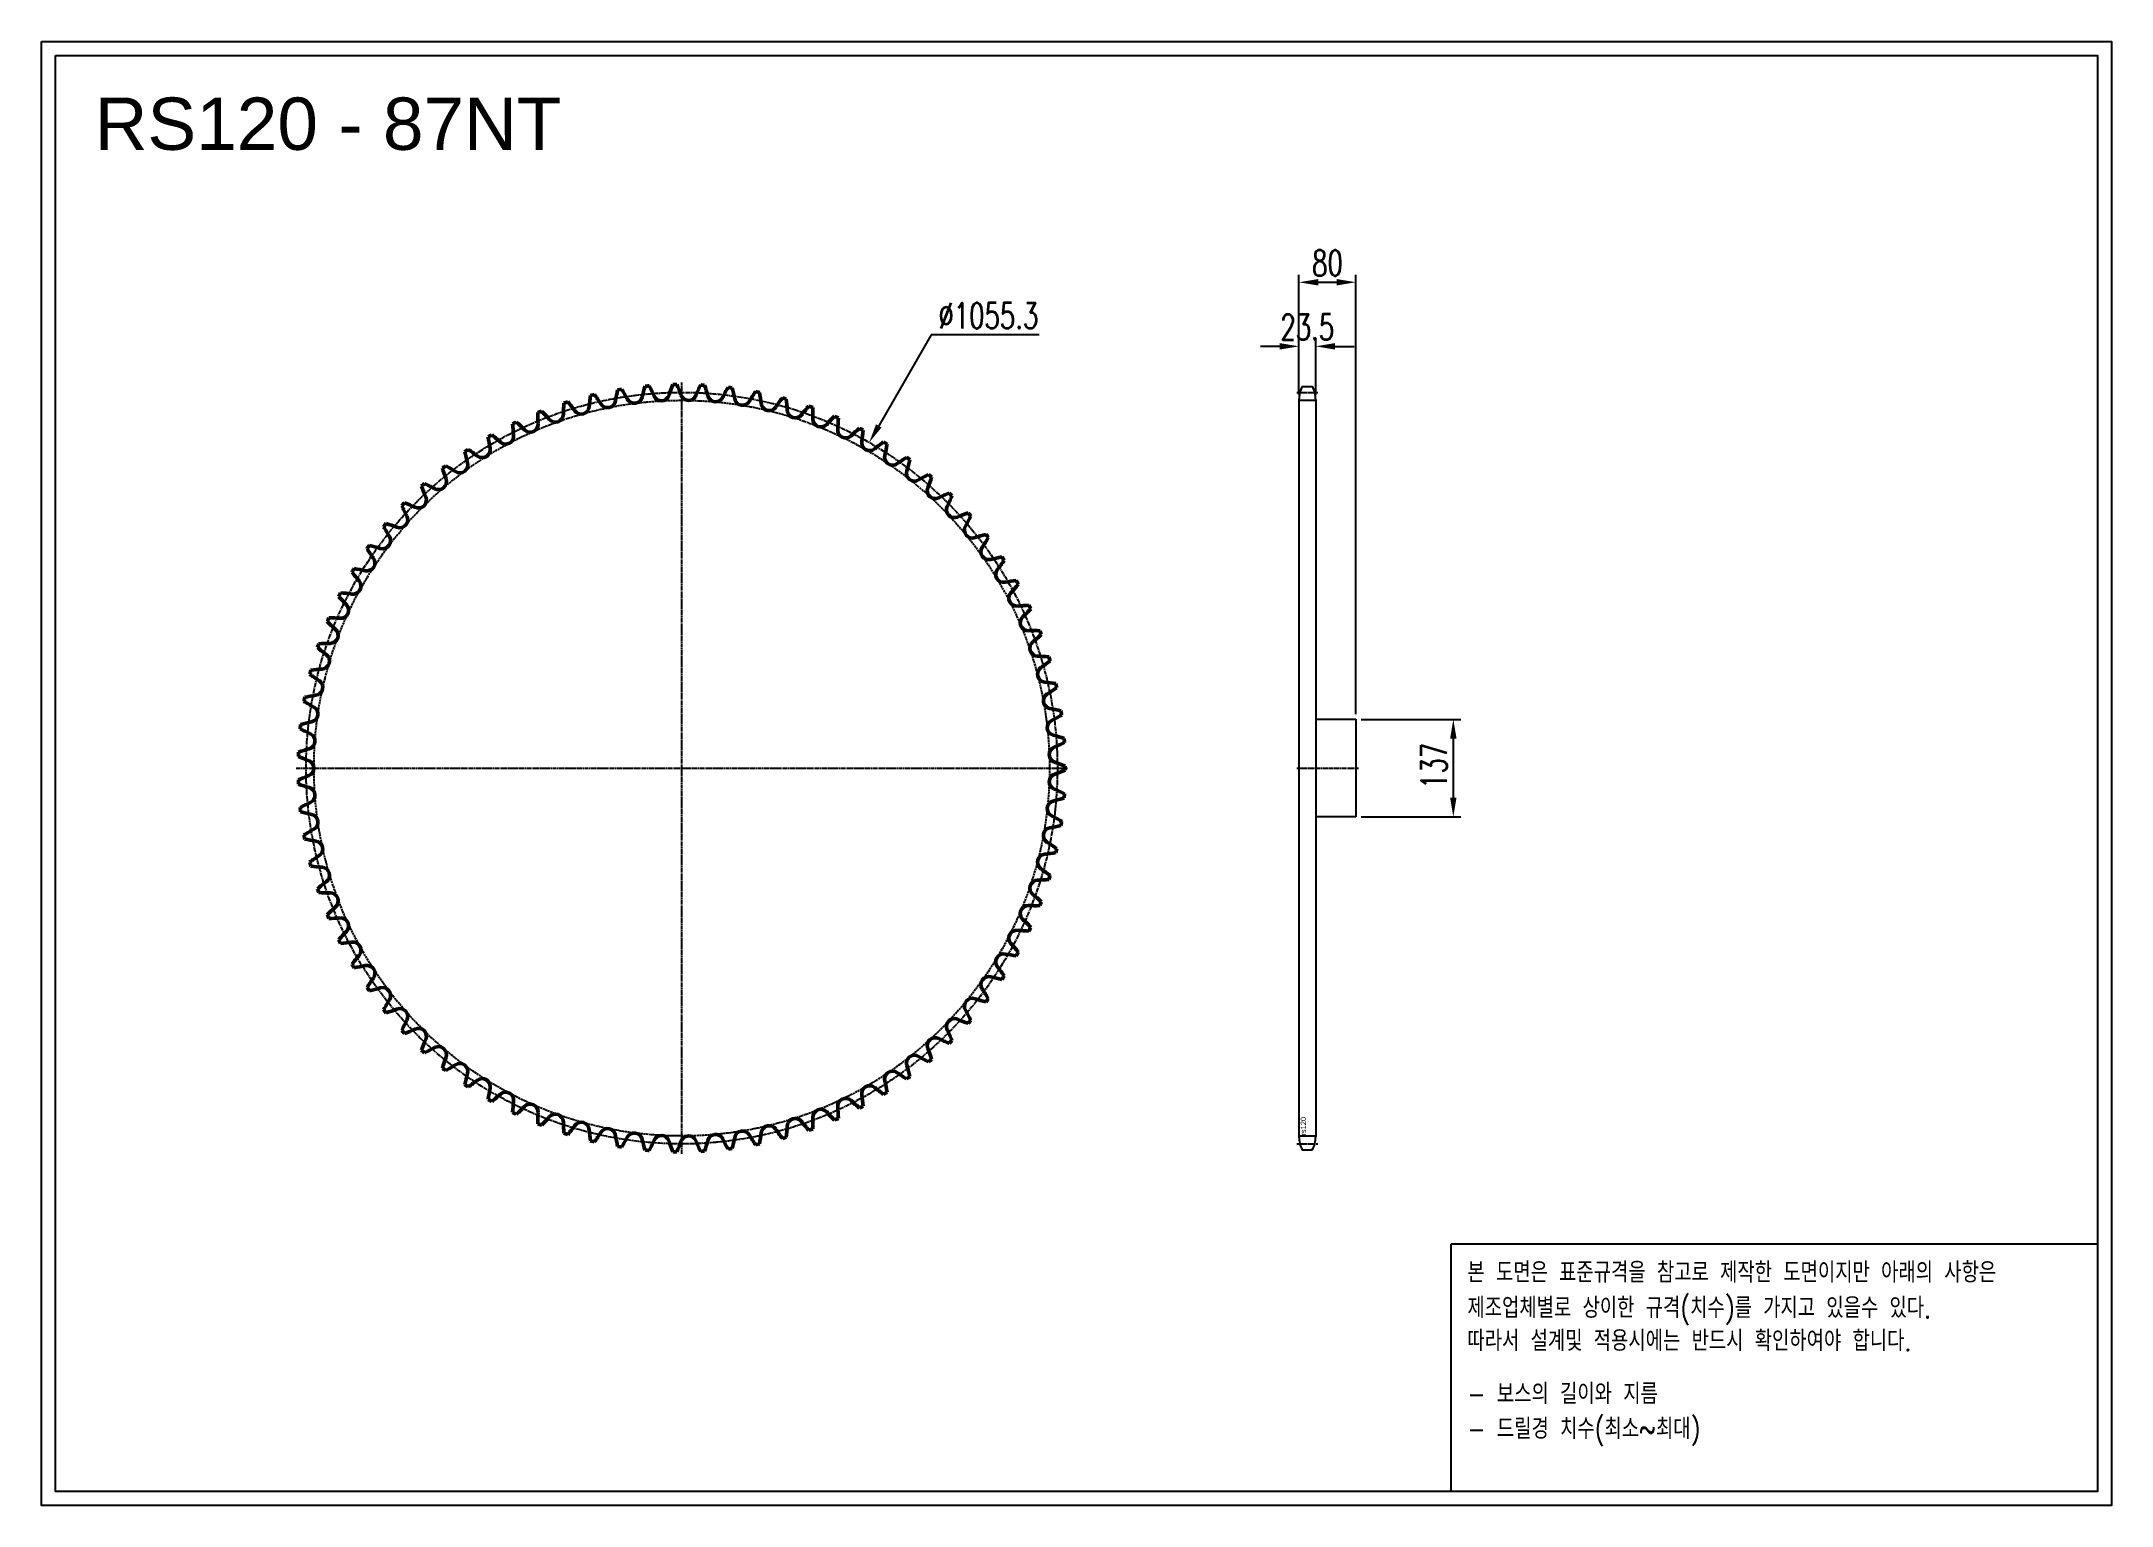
# Model space of a CAD drawing. Header units: millimetres. Extents: x -41021 to -38113, y 50864 to 52921.
import ezdxf

# ---------------------------------------------------------------- set-up
doc = ezdxf.new("R2010")
doc.units = ezdxf.units.MM
for name, pattern in [('AM_ISO02W050', [7.5, 6, -1.5]), ('AM_ISO02W050x2', [3.75, 3, -0.75]), ('AM_ISO08W050', [18, 12, -1.5, 3, -1.5]), ('AM_ISO08W050x2', [9, 6, -0.75, 1.5, -0.75])]:
    doc.linetypes.add(name, pattern=pattern)
for name, color, linetype, lineweight in [('AM_0N', 7, 'Continuous', 50), ('AM_3N', 6, 'AM_ISO02W050', 25), ('AM_7', 4, 'AM_ISO08W050', 25), ('AM_7N', 4, 'AM_ISO08W050', 25)]:
    doc.layers.add(name, color=color, linetype=linetype, lineweight=lineweight)
doc.layers.add('S-DIM', color=7, linetype='Continuous')
doc.styles.add('HAN', font='ROMANS.shx', dxfattribs={"width": 0.7, "bigfont": 'whgtxt.shx'})
doc.styles.add('HSG', font='SIMPLEX.shx', dxfattribs={"width": 0.7, "bigfont": 'HSG.shx'})
doc.styles.get("Standard").update_dxf_attribs({"font": 'arial.ttf'})
doc.dimstyles.new('APP50', dxfattribs={"dimscale": 15, "dimtxt": 2.4, "dimasz": 1.8, "dimexe": 0.7, "dimexo": 0.5, "dimgap": 0.6, "dimtad": 1, "dimtoh": 1, "dimdec": 1, "dimrnd": 0.01, "dimzin": 9, "dimdsep": 46, "dimtxsty": 'HSG', "dimcen": 0, "dimclrd": 1, "dimclre": 1, "dimclrt": 256, "dimazin": 2, "dimtp": 1, "dimtm": 1, "dimtfac": 0.5, "dimtdec": 1, "dimtofl": 0, "dimtmove": 0, "dimatfit": 3, "dimfxl": 0, "dimtvp": 1, "dimtolj": 2, "dimlwd": -1, "dimlwe": -1, "dimarcsym": 0})

# ---------------------------------------------------------------- blocks, each defined once
blk = doc.blocks.new('*D1')
at = {"layer": 'Defpoints', "color": 0, "transparency": 16777216}
for p in [(-39174.5, 51968.5), (-39174.5, 51831.5), (-39037.7, 51831.5)]:
    blk.add_point(p, dxfattribs=at)
at = {"layer": 'S-DIM', "color": 1, "transparency": 16777216}
for p, q in [((-39167, 51968.5), (-39027.2, 51968.5)), ((-39037.7, 51941.5), (-39037.7, 51858.5)), ((-39167, 51831.5), (-39027.2, 51831.5))]:
    blk.add_line(p, q, dxfattribs=at)
for points in [[(-39042.2, 51941.5), (-39033.2, 51941.5), (-39037.7, 51968.5)], [(-39042.2, 51858.5), (-39033.2, 51858.5), (-39037.7, 51831.5)]]:
    blk.add_solid(points, dxfattribs=at)
at = {"layer": 'S-DIM', "transparency": 16777216, "insert": (-39064.7, 51903.3), "char_height": 36, "attachment_point": 5, "rotation": 90, "style": 'HSG'}
blk.add_mtext('\\A2;137', dxfattribs=at)
blk = doc.blocks.new('*D2')
at = {"layer": 'Defpoints', "color": 0, "transparency": 16777216}
for p in [(-39231, 52492.3), (-39254.5, 52417.1), (-39231, 52416.5)]:
    blk.add_point(p, dxfattribs=at)
at = {"layer": 'S-DIM', "color": 1, "transparency": 16777216}
for p, q in [((-39281.5, 52492.3), (-39308.5, 52492.3)), ((-39254.5, 52424.6), (-39254.5, 52502.8)), ((-39231, 52424), (-39231, 52502.8)), ((-39204, 52492.3), (-39177, 52492.3))]:
    blk.add_line(p, q, dxfattribs=at)
for points in [[(-39281.5, 52496.8), (-39281.5, 52487.8), (-39254.5, 52492.3)], [(-39204, 52496.8), (-39204, 52487.8), (-39231, 52492.3)]]:
    blk.add_solid(points, dxfattribs=at)
at = {"layer": 'S-DIM', "transparency": 16777216, "insert": (-39242.8, 52519.3), "char_height": 36, "attachment_point": 5, "style": 'HSG'}
blk.add_mtext('\\A2;23.5', dxfattribs=at)
blk = doc.blocks.new('*D3')
at = {"layer": 'Defpoints', "color": 0, "transparency": 16777216}
for p in [(-39174.5, 52582.3), (-39254.5, 52417.1), (-39174.5, 51968.5)]:
    blk.add_point(p, dxfattribs=at)
at = {"layer": 'S-DIM', "color": 1, "transparency": 16777216}
for p, q in [((-39254.5, 52424.6), (-39254.5, 52592.8)), ((-39227.5, 52582.3), (-39201.5, 52582.3)), ((-39174.5, 51976), (-39174.5, 52592.8))]:
    blk.add_line(p, q, dxfattribs=at)
for points in [[(-39227.5, 52586.8), (-39227.5, 52577.8), (-39254.5, 52582.3)], [(-39201.5, 52586.8), (-39201.5, 52577.8), (-39174.5, 52582.3)]]:
    blk.add_solid(points, dxfattribs=at)
at = {"layer": 'S-DIM', "transparency": 16777216, "insert": (-39214.5, 52609.3), "char_height": 36, "attachment_point": 5, "style": 'HSG'}
blk.add_mtext('\\A2;80', dxfattribs=at)
blk = doc.blocks.new('notice1')
at = {"color": 4}
blk.add_lwpolyline([(-22142.12, 1735.9), (-22053.8, 1735.9), (-22053.8, 1702.07), (-22142.12, 1702.07)], close=True, dxfattribs=at)
at = {"color": 4, "style": 'HAN', "width": 0.8}
for s, p in [('본 도면은 표준규격을 참고로 제작한 도면이지만 아래의 사항은', (-22139.9, 1730.62)), ('제조업체별로 상이한 규격(치수)를 가지고 있을수 있다.', (-22139.9, 1725.78)), ('따라서 설계및 적용시에는 반드시 확인하여야 합니다.', (-22139.9, 1721.28)), ('- 보스의 길이와 지름', (-22139.9, 1714.03)), ('- 드릴경 치수(최소~최대)', (-22139.9, 1709.27))]:
    blk.add_text(s, height=2.7949, dxfattribs=at).set_placement(p)
blk = doc.blocks.new('*D5')
at = {"layer": 'Defpoints', "color": 0, "transparency": 16777216}
for p in [(-39858.2, 52357.3), (-40384.8, 51442.7)]:
    blk.add_point(p, dxfattribs=at)
at = {"layer": 'S-DIM', "color": 1, "linetype": 'ByBlock', "transparency": 16777216}
for p, q in [((-39771.2, 52508.4), (-39844.7, 52380.7)), ((-39619.4, 52508.4), (-39771.2, 52508.4))]:
    blk.add_line(p, q, dxfattribs=at)
at = {"layer": 'S-DIM', "color": 1, "transparency": 16777216}
blk.add_solid([(-39848.6, 52382.9), (-39840.8, 52378.4), (-39858.2, 52357.3)], dxfattribs=at)
at = {"layer": 'S-DIM', "transparency": 16777216, "insert": (-39690.8, 52535.4), "char_height": 36, "attachment_point": 5, "style": 'HSG'}
blk.add_mtext('\\A2;∅1055.3', dxfattribs=at)

msp = doc.modelspace()

# ---------------------------------------------------------------- linework, layer by layer
for p, q in [((-39249.78, 52436.06), (-39235.74, 52436.06)), ((-39254.51, 52417.06), (-39254.51, 51382.9)), ((-39231.01, 52417.06), (-39231.01, 51382.9)), ((-39231.01, 51968.54), (-39174.51, 51968.54)), ((-39174.51, 51968.54), (-39174.51, 51831.54)), ((-39174.51, 51831.54), (-39231.01, 51831.54)), ((-39249.78, 51363.9), (-39235.74, 51363.9))]:
    msp.add_line(p, q)
for points in [[(-41020.93, 52920.51), (-38113.06, 52920.51), (-38113.06, 50864.44), (-41020.93, 50864.44)], [(-41001.35, 52900.92), (-38132.64, 52900.92), (-38132.64, 50884.02), (-41001.35, 50884.02)]]:
    msp.add_lwpolyline(points, close=True)
for centre, start, end in [((-39214.01, 52417.06), 152.02179, 180), ((-39271.51, 52417.06), 0, 27.97821), ((-39214.01, 51382.9), 180, 207.97821), ((-39271.51, 51382.9), 332.02179, 0)]:
    msp.add_arc(centre, 40.5, start, end)
at = {"layer": 'AM_0N'}
for centre, radius, start, end in [((-39980.15, 52377.9), 237.42, 167.03522, 170.86207), ((-40121.5, 51899.98), 538.75, 99.00317, 99.61752), ((-40408.06, 52307.74), 237.42, 27.75862, 31.58546), ((-39946.03, 52366.45), 237.42, 162.89729, 166.72414), ((-40121.5, 51899.98), 538.75, 94.86524, 95.47959), ((-40377.89, 52327.36), 237.42, 23.62069, 27.44753), ((-39912.83, 52352.57), 237.42, 158.75936, 162.58621), ((-40121.5, 51899.98), 538.75, 90.72731, 91.34166), ((-40346.38, 52344.74), 237.42, 19.48276, 23.3096), ((-39880.71, 52336.33), 237.42, 154.62143, 158.44828), ((-40121.5, 51899.98), 538.75, 86.58938, 87.20373), ((-40313.7, 52359.81), 237.42, 15.34483, 19.17167), ((-39849.86, 52317.82), 237.42, 150.4835, 154.31034), ((-40121.5, 51899.98), 538.75, 82.45145, 83.06579), ((-40280.02, 52372.48), 237.42, 11.2069, 15.03374), ((-40121.5, 51899.98), 538.75, 111.41696, 112.03131), ((-40489.01, 52236.61), 237.42, 40.17241, 43.99926), ((-40050.41, 52393.27), 237.42, 175.31109, 179.13793), ((-40121.5, 51899.98), 538.75, 107.27903, 107.89338), ((-40463.76, 52262.25), 237.42, 36.03448, 39.86133), ((-40262.7, 52408.52), 11.23, 216.03448, 355), ((-40015, 52386.85), 237.42, 171.17316, 175), ((-40121.5, 51899.98), 538.75, 103.1411, 103.75545), ((-40436.73, 52286), 237.42, 31.89655, 35.7234), ((-40225.63, 52417.38), 11.23, 211.89655, 350.86207), ((-40188.03, 52423.55), 11.23, 207.75862, 346.72414), ((-40150.07, 52426.98), 11.23, 203.62069, 342.58621), ((-40111.97, 52427.67), 11.23, 199.48276, 338.44828), ((-40073.92, 52425.61), 11.23, 195.34483, 334.31034), ((-40036.12, 52420.8), 11.23, 191.2069, 330.17241), ((-39820.41, 52297.13), 237.42, 146.34557, 150.17241), ((-40121.5, 51899.98), 538.75, 78.31352, 78.92786), ((-40245.51, 52382.69), 237.42, 7.06897, 10.89581), ((-39998.76, 52413.29), 11.23, 187.06897, 326.03448), ((-39792.54, 52274.37), 237.42, 142.20764, 146.03448), ((-40121.5, 51899.98), 538.75, 74.17559, 74.78993), ((-40210.36, 52390.38), 237.42, 2.93103, 6.75788), ((-39962.04, 52403.09), 11.23, 182.93103, 321.89655), ((-39766.38, 52249.66), 237.42, 138.06971, 141.89655), ((-40121.5, 51899.98), 538.75, 70.03765, 70.652), ((-40174.74, 52395.51), 237.42, 358.7931, 2.61995), ((-40121.5, 51899.98), 538.75, 115.5549, 116.16924), ((-40122.15, 52398.36), 237.42, 183.58695, 187.41379), ((-40512.35, 52209.21), 237.42, 44.31034, 48.13719), ((-40334.43, 52382.9), 11.23, 224.31034, 3.27586), ((-40086.19, 52397.11), 237.42, 179.44902, 183.27586), ((-40299.02, 52397.01), 11.23, 220.17241, 359.13793), ((-39926.15, 52390.27), 11.23, 178.7931, 317.75862), ((-39742.08, 52223.12), 237.42, 133.93178, 137.75862), ((-40121.5, 51899.98), 538.75, 65.89972, 66.51407), ((-39891.28, 52374.9), 11.23, 174.65517, 313.62069), ((-40138.84, 52398.06), 237.42, 354.65517, 358.48202), ((-39719.75, 52194.9), 237.42, 129.79385, 133.62069), ((-40121.5, 51899.98), 538.75, 61.76179, 62.37614), ((-40102.86, 52398.01), 237.42, 350.51724, 354.34409), ((-40121.5, 51899.98), 538.75, 123.83076, 124.4451), ((-40193.88, 52393.08), 237.42, 191.86281, 195.68966), ((-40552.79, 52149.74), 237.42, 52.58621, 56.41305), ((-40401.72, 52347.22), 11.23, 232.58621, 11.55172), ((-40121.5, 51899.98), 538.75, 119.69283, 120.30717), ((-40158.11, 52397.02), 237.42, 187.72488, 191.55172), ((-40533.64, 52180.2), 237.42, 48.44828, 52.27512), ((-40368.72, 52366.28), 11.23, 228.44828, 7.41379), ((-39857.61, 52357.05), 11.23, 170.51724, 309.48276), ((-39699.51, 52165.14), 237.42, 125.65591, 129.48276), ((-40121.5, 51899.98), 538.75, 57.62386, 58.23821), ((-40066.97, 52395.37), 237.42, 346.37931, 350.20615), ((-40121.5, 51899.98), 538.75, 127.96869, 128.58304), ((-40229.27, 52386.57), 237.42, 196.00074, 199.82759), ((-40569.68, 52117.96), 237.42, 56.72414, 60.55098), ((-40433.26, 52325.84), 11.23, 236.72414, 15.68966), ((-39825.32, 52336.82), 11.23, 166.37931, 305.34483), ((-39681.48, 52134), 237.42, 121.51798, 125.34483), ((-39794.57, 52314.31), 11.23, 162.24138, 301.2069), ((-40121.5, 51899.98), 538.75, 53.48593, 54.10028), ((-40031.37, 52390.14), 237.42, 342.24138, 346.06822), ((-40121.5, 51899.98), 538.75, 132.10662, 132.72097), ((-40264.1, 52377.52), 237.42, 200.13867, 203.96552), ((-40584.24, 52085.06), 237.42, 60.86207, 64.68891), ((-40463.18, 52302.23), 11.23, 240.86207, 19.82759), ((-39665.74, 52101.64), 237.42, 117.38005, 121.2069), ((-39765.53, 52289.63), 11.23, 158.10345, 297.06897), ((-39996.23, 52382.36), 237.42, 338.10345, 341.93029), ((-40121.5, 51899.98), 538.75, 49.348, 49.96235), ((-39652.38, 52068.23), 237.42, 113.24212, 117.06897), ((-40121.5, 51899.98), 538.75, 45.21007, 45.82441), ((-40121.5, 51899.98), 538.75, 136.24455, 136.8589), ((-40298.19, 52365.99), 237.42, 204.2766, 208.10345), ((-40596.39, 52051.18), 237.42, 65, 68.82684), ((-40491.31, 52276.53), 11.23, 245, 23.96552), ((-39738.34, 52262.93), 11.23, 153.96552, 292.93103), ((-39961.75, 52372.06), 237.42, 333.96552, 337.79236), ((-39641.46, 52033.94), 237.42, 109.10419, 112.93103), ((-40121.5, 51899.98), 538.75, 41.07214, 41.68648), ((-40541.66, 52219.38), 11.23, 253.27586, 32.24138), ((-40121.5, 51899.98), 538.75, 140.38248, 140.99683), ((-40331.36, 52352.03), 237.42, 208.41454, 212.24138), ((-40606.07, 52016.52), 237.42, 69.13793, 72.96478), ((-40517.52, 52248.86), 11.23, 249.13793, 28.10345), ((-39713.15, 52234.34), 11.23, 149.82759, 288.7931), ((-39928.1, 52359.31), 237.42, 329.82759, 333.65443), ((-39633.05, 51998.95), 237.42, 104.96626, 108.7931), ((-40121.5, 51899.98), 538.75, 36.93421, 37.54855), ((-40121.5, 51899.98), 538.75, 144.52041, 145.13476), ((-40363.43, 52335.7), 237.42, 212.55247, 216.37931), ((-40613.21, 51981.25), 237.42, 73.27586, 77.10271), ((-39690.09, 52204), 11.23, 145.68966, 284.65517), ((-39895.46, 52344.15), 237.42, 325.68966, 329.5165), ((-39627.18, 51963.45), 237.42, 100.82833, 104.65517), ((-40121.5, 51899.98), 538.75, 32.79627, 33.41062), ((-40121.5, 51899.98), 538.75, 148.65834, 149.27269), ((-40394.24, 52317.11), 237.42, 216.6904, 220.51724), ((-40617.79, 51945.56), 237.42, 77.41379, 81.24064), ((-40563.61, 52188.23), 11.23, 257.41379, 36.37931), ((-39669.27, 52172.08), 11.23, 141.55172, 280.51724), ((-39864, 52326.69), 237.42, 321.55172, 325.37857), ((-40121.5, 51899.98), 538.75, 152.79627, 153.41062), ((-40423.63, 52296.34), 237.42, 220.82833, 224.65517), ((-40619.79, 51909.63), 237.42, 81.55172, 85.37857), ((-40583.26, 52155.57), 11.23, 261.55172, 40.51724), ((-39623.89, 51927.61), 237.42, 96.6904, 100.51724), ((-39650.82, 52138.74), 11.23, 137.41379, 276.37931), ((-39833.88, 52306.99), 237.42, 317.41379, 321.24064), ((-40121.5, 51899.98), 538.75, 28.65834, 29.27269), ((-40121.5, 51899.98), 538.75, 156.93421, 157.54855), ((-40619.19, 51873.65), 237.42, 85.68966, 89.5165), ((-40600.5, 52121.59), 11.23, 265.68966, 44.65517), ((-39623.19, 51891.63), 237.42, 92.55247, 96.37931), ((-39634.82, 52104.15), 11.23, 133.27586, 272.24138), ((-39805.26, 52285.18), 237.42, 313.27586, 317.10271), ((-40121.5, 51899.98), 538.75, 24.52041, 25.13476), ((-40451.44, 52273.51), 237.42, 224.96626, 228.7931), ((-40615.24, 52086.45), 11.23, 269.82759, 48.7931), ((-39625.09, 51855.7), 237.42, 88.41454, 92.24138), ((-39778.29, 52261.36), 237.42, 309.13793, 312.96478), ((-40121.5, 51899.98), 538.75, 20.38248, 20.99683), ((-40121.5, 51899.98), 538.75, 161.07214, 161.68648), ((-40477.53, 52248.73), 237.42, 229.10419, 232.93103), ((-40615.99, 51837.81), 237.42, 89.82759, 93.65443), ((-40627.41, 52050.33), 11.23, 273.96552, 52.93103), ((-39621.35, 52068.5), 11.23, 129.13793, 268.10345), ((-39629.58, 51819.99), 237.42, 84.2766, 88.10345), ((-40121.5, 51899.98), 538.75, 16.24455, 16.8589), ((-40121.5, 51899.98), 538.75, 165.21007, 165.82441), ((-40501.77, 52222.13), 237.42, 233.24212, 237.06897), ((-40610.21, 51802.29), 237.42, 93.96552, 97.79236), ((-40636.94, 52013.44), 11.23, 278.10345, 57.06897), ((-39610.5, 52031.97), 11.23, 125, 263.96552), ((-39753.11, 52235.65), 237.42, 305, 308.82684), ((-40121.5, 51899.98), 538.75, 169.348, 169.96235), ((-40524.02, 52193.85), 237.42, 237.38005, 241.2069), ((-40601.89, 51767.28), 237.42, 98.10345, 101.93029), ((-39602.3, 51994.75), 11.23, 120.86207, 259.82759), ((-39636.64, 51784.71), 237.42, 80.13867, 83.96552), ((-39729.85, 52208.19), 237.42, 300.86207, 304.68891), ((-40121.5, 51899.98), 538.75, 12.10662, 12.72097), ((-40591.06, 51732.96), 237.42, 102.24138, 106.06822), ((-40643.78, 51975.95), 11.23, 282.24138, 61.2069), ((-39596.82, 51957.04), 11.23, 116.72414, 255.68966), ((-39646.22, 51750.02), 237.42, 76.00074, 79.82759), ((-39708.63, 52179.13), 237.42, 296.72414, 300.55098), ((-40121.5, 51899.98), 538.75, 7.96869, 8.58304), ((-40121.5, 51899.98), 538.75, 173.48593, 174.10028), ((-40544.18, 52164.04), 237.42, 241.51798, 245.34483), ((-40647.9, 51938.06), 11.23, 286.37931, 65.34483), ((-39658.28, 51716.12), 237.42, 71.86281, 75.68966), ((-39689.57, 52148.61), 237.42, 292.58621, 296.41305), ((-40121.5, 51899.98), 538.75, 3.83076, 4.4451), ((-40121.5, 51899.98), 538.75, 177.62386, 178.23821), ((-40562.13, 52132.85), 237.42, 245.65591, 249.48276), ((-40577.79, 51699.51), 237.42, 106.37931, 110.20615), ((-40649.28, 51899.98), 11.23, 290.51724, 69.48276), ((-39594.07, 51919.03), 11.23, 112.58621, 251.55172), ((-39672.75, 51683.17), 237.42, 67.72488, 71.55172), ((-40562.13, 51667.11), 237.42, 110.51724, 114.34409), ((-40121.5, 51899.98), 538.75, 181.76179, 182.37614), ((-40577.79, 52100.45), 237.42, 249.79385, 253.62069), ((-39594.07, 51880.93), 11.23, 108.44828, 247.41379), ((-39672.75, 52116.79), 237.42, 288.44828, 292.27512), ((-40121.5, 51899.98), 538.75, 359.69283, 0.30717), ((-40544.18, 51635.92), 237.42, 114.65517, 118.48202), ((-40647.9, 51861.9), 11.23, 294.65517, 73.62069), ((-39596.82, 51842.92), 11.23, 104.31034, 243.27586), ((-39658.28, 52083.85), 237.42, 284.31034, 288.13719), ((-39689.57, 51651.35), 237.42, 63.58695, 67.41379), ((-40121.5, 51899.98), 538.75, 355.5549, 356.16924), ((-40121.5, 51899.98), 538.75, 185.89972, 186.51407), ((-40591.06, 52067), 237.42, 253.93178, 257.75862), ((-40643.78, 51824.01), 11.23, 298.7931, 77.75862), ((-39646.22, 52049.94), 237.42, 280.17241, 283.99926), ((-39708.63, 51620.84), 237.42, 59.44902, 63.27586), ((-40121.5, 51899.98), 538.75, 351.41696, 352.03131), ((-40524.02, 51606.11), 237.42, 118.7931, 122.61995), ((-40121.5, 51899.98), 538.75, 190.03765, 190.652), ((-40601.89, 52032.68), 237.42, 258.06971, 261.89655), ((-40636.94, 51786.52), 11.23, 302.93103, 81.89655), ((-39602.3, 51805.21), 11.23, 100.17241, 239.13793), ((-39729.85, 51591.77), 237.42, 55.31109, 59.13793), ((-40501.77, 51577.83), 237.42, 122.93103, 126.75788), ((-40121.5, 51899.98), 538.75, 194.17559, 194.78993), ((-40610.21, 51997.67), 237.42, 262.20764, 266.03448), ((-40627.41, 51749.63), 11.23, 307.06897, 86.03448), ((-39610.5, 51767.99), 11.23, 96.03448, 235), ((-39636.64, 52015.25), 237.42, 276.03448, 279.86133), ((-40121.5, 51899.98), 538.75, 347.27903, 347.89338), ((-40477.53, 51551.23), 237.42, 127.06897, 130.89581), ((-39621.35, 51731.46), 11.23, 91.89655, 230.86207), ((-39629.58, 51979.97), 237.42, 271.89655, 275.7234), ((-39753.11, 51564.31), 237.42, 51.17316, 55), ((-40121.5, 51899.98), 538.75, 343.1411, 343.75545), ((-40121.5, 51899.98), 538.75, 198.31352, 198.92786), ((-40615.99, 51962.16), 237.42, 266.34557, 270.17241), ((-40451.44, 51526.45), 237.42, 131.2069, 135.03374), ((-40615.24, 51713.51), 11.23, 311.2069, 90.17241), ((-39634.82, 51695.81), 11.23, 87.75862, 226.72414), ((-39625.09, 51944.26), 237.42, 267.75862, 271.58546), ((-39778.29, 51538.61), 237.42, 47.03522, 50.86207), ((-40121.5, 51899.98), 538.75, 339.00317, 339.61752), ((-40121.5, 51899.98), 538.75, 202.45145, 203.06579), ((-40619.19, 51926.31), 237.42, 270.4835, 274.31034), ((-40600.5, 51678.37), 11.23, 315.34483, 94.31034), ((-39805.26, 51514.78), 237.42, 42.89729, 46.72414), ((-40121.5, 51899.98), 538.75, 334.86524, 335.47959), ((-40423.63, 51503.62), 237.42, 135.34483, 139.17167), ((-40121.5, 51899.98), 538.75, 206.58938, 207.20373), ((-40619.79, 51890.33), 237.42, 274.62143, 278.44828), ((-40583.26, 51644.39), 11.23, 319.48276, 98.44828), ((-39650.82, 51661.22), 11.23, 83.62069, 222.58621), ((-39833.88, 51492.97), 237.42, 38.75936, 42.58621), ((-39623.19, 51908.33), 237.42, 263.62069, 267.44753), ((-40394.24, 51482.85), 237.42, 139.48276, 143.3096), ((-40121.5, 51899.98), 538.75, 210.72731, 211.34166), ((-40617.79, 51854.4), 237.42, 278.75936, 282.58621), ((-40563.61, 51611.73), 11.23, 323.62069, 102.58621), ((-39669.27, 51627.88), 11.23, 79.48276, 218.44828), ((-39864, 51473.28), 237.42, 34.62143, 38.44828), ((-39623.89, 51872.35), 237.42, 259.48276, 263.3096), ((-40121.5, 51899.98), 538.75, 330.72731, 331.34166), ((-40363.43, 51464.26), 237.42, 143.62069, 147.44753), ((-40121.5, 51899.98), 538.75, 214.86524, 215.47959), ((-40613.21, 51818.71), 237.42, 282.89729, 286.72414), ((-40541.66, 51580.58), 11.23, 327.75862, 106.72414), ((-39690.09, 51595.96), 11.23, 75.34483, 214.31034), ((-39895.46, 51455.81), 237.42, 30.4835, 34.31034), ((-39627.18, 51836.51), 237.42, 255.34483, 259.17167), ((-40121.5, 51899.98), 538.75, 326.58938, 327.20373), ((-40331.36, 51447.94), 237.42, 147.75862, 151.58546), ((-40121.5, 51899.98), 538.75, 219.00317, 219.61752), ((-40606.07, 51783.44), 237.42, 287.03522, 290.86207), ((-40517.52, 51551.1), 11.23, 331.89655, 110.86207), ((-39713.15, 51565.62), 11.23, 71.2069, 210.17241), ((-39928.1, 51440.65), 237.42, 26.34557, 30.17241), ((-39633.05, 51801.01), 237.42, 251.2069, 255.03374), ((-40121.5, 51899.98), 538.75, 322.45145, 323.06579), ((-40298.19, 51433.97), 237.42, 151.89655, 155.7234), ((-40121.5, 51899.98), 538.75, 223.1411, 223.75545), ((-40596.39, 51748.78), 237.42, 291.17316, 295), ((-40491.31, 51523.43), 11.23, 336.03448, 115), ((-39738.34, 51537.03), 11.23, 67.06897, 206.03448), ((-39961.75, 51427.9), 237.42, 22.20764, 26.03448), ((-39641.46, 51766.02), 237.42, 247.06897, 250.89581), ((-40121.5, 51899.98), 538.75, 318.31352, 318.92786), ((-40264.1, 51422.44), 237.42, 156.03448, 159.86133), ((-40121.5, 51899.98), 538.75, 227.27903, 227.89338), ((-40584.24, 51714.91), 237.42, 295.31109, 299.13793), ((-40463.18, 51497.73), 11.23, 340.17241, 119.13793), ((-39765.53, 51510.33), 11.23, 62.93103, 201.89655), ((-39996.23, 51417.6), 237.42, 18.06971, 21.89655), ((-39652.38, 51731.73), 237.42, 242.93103, 246.75788), ((-40121.5, 51899.98), 538.75, 314.17559, 314.78993), ((-40229.27, 51413.39), 237.42, 160.17241, 163.99926), ((-40121.5, 51899.98), 538.75, 231.41696, 232.03131), ((-40569.68, 51682), 237.42, 299.44902, 303.27586), ((-40433.26, 51474.12), 11.23, 344.31034, 123.27586), ((-40193.88, 51406.88), 237.42, 164.31034, 168.13719), ((-39825.32, 51463.15), 11.23, 54.65517, 193.62069), ((-39681.48, 51665.96), 237.42, 234.65517, 238.48202), ((-39794.57, 51485.66), 11.23, 58.7931, 197.75862), ((-40031.37, 51409.82), 237.42, 13.93178, 17.75862), ((-39665.74, 51698.32), 237.42, 238.7931, 242.61995), ((-40121.5, 51899.98), 538.75, 310.03765, 310.652), ((-40121.5, 51899.98), 538.75, 235.5549, 236.16924), ((-40552.79, 51650.23), 237.42, 303.58695, 307.41379), ((-40401.72, 51452.74), 11.23, 348.44828, 127.41379), ((-40158.11, 51402.95), 237.42, 168.44828, 172.27512), ((-40533.64, 51619.76), 237.42, 307.72488, 311.55172), ((-40368.72, 51433.68), 11.23, 352.58621, 131.55172), ((-39857.61, 51442.91), 11.23, 50.51724, 189.48276), ((-40102.86, 51401.95), 237.42, 5.65591, 9.48276), ((-39699.51, 51634.82), 237.42, 230.51724, 234.34409), ((-40121.5, 51899.98), 538.75, 301.76179, 302.37614), ((-40066.97, 51404.59), 237.42, 9.79385, 13.62069), ((-40121.5, 51899.98), 538.75, 305.89972, 306.51407), ((-40121.5, 51899.98), 538.75, 239.69283, 240.30717), ((-40122.15, 51401.6), 237.42, 172.58621, 176.41305), ((-40121.5, 51899.98), 538.75, 243.83076, 244.4451), ((-40512.35, 51590.75), 237.42, 311.86281, 315.68966), ((-40334.43, 51417.06), 11.23, 356.72414, 135.68966), ((-40086.19, 51402.85), 237.42, 176.72414, 180.55098), ((-40299.02, 51402.96), 11.23, 0.86207, 139.82759), ((-39926.15, 51409.69), 11.23, 42.24138, 181.2069), ((-39742.08, 51576.84), 237.42, 222.24138, 226.06822), ((-39891.28, 51425.06), 11.23, 46.37931, 185.34483), ((-40138.84, 51401.9), 237.42, 1.51798, 5.34483), ((-39719.75, 51605.06), 237.42, 226.37931, 230.20615), ((-40121.5, 51899.98), 538.75, 297.62386, 298.23821), ((-40121.5, 51899.98), 538.75, 247.96869, 248.58304), ((-40489.01, 51563.35), 237.42, 316.00074, 319.82759), ((-40050.41, 51406.7), 237.42, 180.86207, 184.68891), ((-40121.5, 51899.98), 538.75, 252.10662, 252.72097), ((-40463.76, 51537.71), 237.42, 320.13867, 323.96552), ((-40262.7, 51391.44), 11.23, 5, 143.96552), ((-40015, 51413.11), 237.42, 185, 188.82684), ((-40436.73, 51513.96), 237.42, 324.2766, 328.10345), ((-40225.63, 51382.58), 11.23, 9.13793, 148.10345), ((-39980.15, 51422.07), 237.42, 189.13793, 192.96478), ((-40188.03, 51376.41), 11.23, 13.27586, 152.24138), ((-40150.07, 51372.98), 11.23, 17.41379, 156.37931), ((-40111.97, 51372.29), 11.23, 21.55172, 160.51724), ((-40073.92, 51374.35), 11.23, 25.68966, 164.65517), ((-40036.12, 51379.16), 11.23, 29.82759, 168.7931), ((-39820.41, 51502.83), 237.42, 209.82759, 213.65443), ((-40245.51, 51417.27), 237.42, 349.10419, 352.93103), ((-39998.76, 51386.68), 11.23, 33.96552, 172.93103), ((-39792.54, 51525.59), 237.42, 213.96552, 217.79236), ((-40210.36, 51409.58), 237.42, 353.24212, 357.06897), ((-39962.04, 51396.87), 11.23, 38.10345, 177.06897), ((-39766.38, 51550.3), 237.42, 218.10345, 221.93029), ((-40121.5, 51899.98), 538.75, 289.348, 289.96235), ((-40174.74, 51404.45), 237.42, 357.38005, 1.2069), ((-40121.5, 51899.98), 538.75, 293.48593, 294.10028), ((-40121.5, 51899.98), 538.75, 256.24455, 256.8589), ((-40121.5, 51899.98), 538.75, 260.38248, 260.99683), ((-40408.06, 51492.22), 237.42, 328.41454, 332.24138), ((-39946.03, 51433.51), 237.42, 193.27586, 197.10271), ((-40121.5, 51899.98), 538.75, 264.52041, 265.13476), ((-40377.89, 51472.6), 237.42, 332.55247, 336.37931), ((-39912.83, 51447.39), 237.42, 197.41379, 201.24064), ((-40121.5, 51899.98), 538.75, 268.65834, 269.27269), ((-40346.38, 51455.22), 237.42, 336.6904, 340.51724), ((-39880.71, 51463.63), 237.42, 201.55172, 205.37857), ((-40121.5, 51899.98), 538.75, 272.79627, 273.41062), ((-40313.7, 51440.15), 237.42, 340.82833, 344.65517), ((-39849.86, 51482.14), 237.42, 205.68966, 209.5165), ((-40121.5, 51899.98), 538.75, 276.93421, 277.54855), ((-40280.02, 51427.48), 237.42, 344.96626, 348.7931), ((-40121.5, 51899.98), 538.75, 281.07214, 281.68648), ((-40121.5, 51899.98), 538.75, 285.21007, 285.82441)]:
    msp.add_arc(centre, radius, start, end, dxfattribs=at)
at = {"layer": 'AM_3N', "linetype": 'AM_ISO02W050x2'}
for p, q in [((-39254.51, 52416.53), (-39231.01, 52416.53)), ((-39254.51, 51383.43), (-39231.01, 51383.43))]:
    msp.add_line(p, q, dxfattribs=at)
msp.add_circle((-40121.5, 51899.98), 516.55, dxfattribs=at)
at = {"layer": 'AM_7', "linetype": 'AM_ISO08W050x2'}
for p, q in [((-39257.51, 52427.65), (-39228.01, 52427.65)), ((-39257.51, 51900.04), (-39171.08, 51900.04)), ((-39257.51, 51899.98), (-39228.01, 51899.98)), ((-39257.51, 51372.32), (-39228.01, 51372.32))]:
    msp.add_line(p, q, dxfattribs=at)
msp.add_circle((-40121.5, 51899.98), 527.67, dxfattribs=at)
at = {"layer": 'AM_7N', "linetype": 'AM_ISO08W050x2'}
for p, q in [((-40121.5, 51358.23), (-40121.5, 52441.73)), ((-40663.25, 51899.98), (-39579.75, 51899.98))]:
    msp.add_line(p, q, dxfattribs=at)

# ---------------------------------------------------------------- block references
at = {"xscale": 10.2816190641073, "yscale": 10.2816190641073, "zscale": 10.2816190641073}
msp.add_blockref('notice1', (188616.1, 33384.01), dxfattribs=at)

# ---------------------------------------------------------------- texts
msp.add_text('RS120 - 87NT', height=73.431).set_placement((-40946.04, 52768.25))
msp.add_text('rs120', height=7.5, rotation=90).set_placement((-39244.66, 51384.01))

# ---------------------------------------------------------------- dimensions: what is measured, and where the dimension line sits
at = {"layer": 'S-DIM'}
dim = msp.add_linear_dim(base=(-39174.51, 52582.34), p1=(-39254.51, 52417.06), p2=(-39174.51, 51968.54), dimstyle='APP50', dxfattribs=at)
dim.commit()
dim.dimension.update_dxf_attribs({"geometry": '*D3', "text_midpoint": (-39214.51, 52609.34)})
dim = msp.add_diameter_dim_2p(p1=(-40384.78, 51442.69), p2=(-39858.22, 52357.27), dimstyle='APP50', override={"dimarcsym": 1}, dxfattribs=at)
dim.commit()
dim.dimension.update_dxf_attribs({"geometry": '*D5', "text_midpoint": (-39690.84, 52508.36), "dimtype": 131})
dim = msp.add_linear_dim(base=(-39231.01, 52492.34), p1=(-39254.51, 52417.06), p2=(-39231.01, 52416.53), dimstyle='APP50', dxfattribs=at)
dim.commit()
dim.dimension.update_dxf_attribs({"geometry": '*D2', "text_midpoint": (-39242.76, 52492.34), "dimtype": 128})
dim = msp.add_linear_dim(base=(-39037.72, 51831.54), p1=(-39174.51, 51968.54), p2=(-39174.51, 51831.54), angle=90, dimstyle='APP50', dxfattribs=at)
dim.commit()
dim.dimension.update_dxf_attribs({"geometry": '*D1', "text_midpoint": (-39037.72, 51903.26), "dimtype": 128})

doc.saveas('drawing.dxf')
